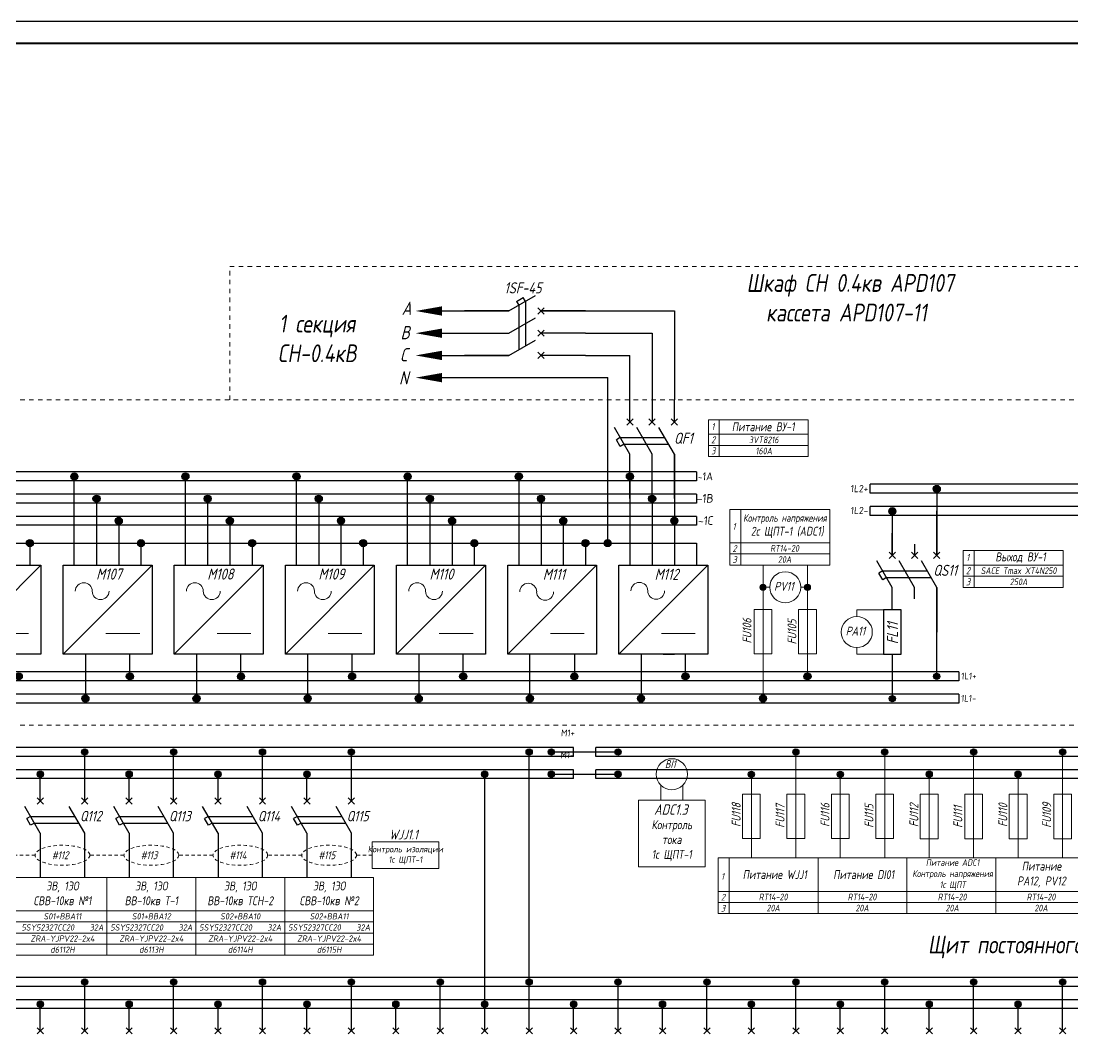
# Model space of a CAD drawing. Header units: millimetres. Extents: x 2704 to 4357, y 2919 to 4427.
# Drawn here: x 2989.5 to 3226.2, y 4199.1 to 4427.1 of the extents above; entities that cross this region are included whole.
import ezdxf
from ezdxf.enums import TextEntityAlignment as Align

# ---------------------------------------------------------------- set-up
doc = ezdxf.new("R2010")
doc.units = ezdxf.units.MM
doc.linetypes.add('JIS_02_0.7', pattern=[1.35, 0.75, -0.6])
doc.linetypes.add('JIS_02_1.0', pattern=[2, 1, -1])
doc.styles.add('eskdw', font='', dxfattribs={"oblique": 10})
doc.styles.get("Standard").update_dxf_attribs({"font": '', "oblique": 10, "height": 2.5})
doc.styles.add('Гост', font='', dxfattribs={"oblique": 10, "height": 1.4})
doc.styles.add('Шины', font='', dxfattribs={"oblique": 5, "height": 1.2})
doc.styles.get('eskdw').set_extended_font_data('GOST type A')
doc.styles.get('Standard').set_extended_font_data('GOST type A')
doc.styles.get('Гост').set_extended_font_data('GOST type A')
doc.styles.get('Шины').set_extended_font_data('GOST type B')

msp = doc.modelspace()

# ---------------------------------------------------------------- hatches: boundary and pattern name
for points in [[(3002.29, 4324.57, 1), (3000.69, 4324.57, 1)], [(3027.29, 4324.57, 1), (3025.69, 4324.57, 1)], [(3052.29, 4324.57, 1), (3050.69, 4324.57, 1)], [(3077.29, 4324.57, 1), (3075.69, 4324.57, 1)], [(3102.29, 4324.57, 1), (3100.69, 4324.57, 1)], [(3127.29, 4324.57, 1), (3125.69, 4324.57, 1)], [(3196.33, 4321.76, 1), (3194.73, 4321.76, 1)], [(3007.29, 4319.57, 1), (3005.69, 4319.57, 1)], [(3032.29, 4319.57, 1), (3030.69, 4319.57, 1)], [(3057.29, 4319.57, 1), (3055.69, 4319.57, 1)], [(3082.29, 4319.57, 1), (3080.69, 4319.57, 1)], [(3107.29, 4319.57, 1), (3105.69, 4319.57, 1)], [(3132.29, 4319.57, 1), (3130.69, 4319.57, 1)], [(3186.33, 4316.76, 1), (3184.73, 4316.76, 1)], [(3012.29, 4314.57, 1), (3010.69, 4314.57, 1)], [(3062.29, 4314.57, 1), (3060.69, 4314.57, 1)], [(3087.29, 4314.57, 1), (3085.69, 4314.57, 1)], [(3112.29, 4314.57, 1), (3110.69, 4314.57, 1)], [(3137.29, 4314.57, 1), (3135.69, 4314.57, 1)], [(2992.29, 4309.57, 1), (2990.69, 4309.57, 1)], [(3017.29, 4309.57, 1), (3015.69, 4309.57, 1)], [(3042.29, 4309.57, 1), (3040.69, 4309.57, 1)], [(3067.29, 4309.57, 1), (3065.69, 4309.57, 1)], [(3092.29, 4309.57, 1), (3090.69, 4309.57, 1)], [(3117.29, 4309.57, 1), (3115.69, 4309.57, 1)], [(3122.29, 4309.57, 1), (3120.69, 4309.57, 1)], [(2989.79, 4279.57, 1), (2988.19, 4279.57, 1)], [(3014.79, 4279.57, 1), (3013.19, 4279.57, 1)], [(3039.79, 4279.57, 1), (3038.19, 4279.57, 1)], [(3039.69, 4279.55, 1), (3038.29, 4279.55, 1)], [(3064.79, 4279.57, 1), (3063.19, 4279.57, 1)], [(3064.69, 4279.57, 1), (3063.29, 4279.57, 1)], [(3089.79, 4279.57, 1), (3088.19, 4279.57, 1)], [(3114.79, 4279.57, 1), (3113.19, 4279.57, 1)], [(3139.79, 4279.57, 1), (3138.19, 4279.57, 1)], [(3167.24, 4279.57, 1), (3165.64, 4279.57, 1)], [(3196.23, 4279.57, 1), (3194.83, 4279.57, 1)], [(3004.79, 4274.57, 1), (3003.19, 4274.57, 1)], [(3029.79, 4274.57, 1), (3028.19, 4274.57, 1)], [(3029.69, 4274.57, 1), (3028.29, 4274.57, 1)], [(3054.79, 4274.57, 1), (3053.19, 4274.57, 1)], [(3054.69, 4274.58, 1), (3053.29, 4274.58, 1)], [(3079.79, 4274.57, 1), (3078.19, 4274.57, 1)], [(3104.79, 4274.57, 1), (3103.19, 4274.57, 1)], [(3129.79, 4274.57, 1), (3128.19, 4274.57, 1)], [(3157.24, 4274.57, 1), (3155.64, 4274.57, 1)], [(3186.23, 4274.58, 1), (3184.83, 4274.58, 1)], [(3004.53, 4262.55, 1), (3003.13, 4262.55, 1)], [(3024.53, 4262.55, 1), (3023.13, 4262.55, 1)], [(3044.53, 4262.55, 1), (3043.13, 4262.55, 1)], [(3064.53, 4262.55, 1), (3063.13, 4262.55, 1)], [(3104.53, 4262.55, 1), (3103.13, 4262.55, 1)], [(3109.53, 4262.57, 1), (3108.13, 4262.57, 1)], [(3124.53, 4262.57, 1), (3123.13, 4262.57, 1)], [(3164.53, 4262.54, 1), (3163.13, 4262.54, 1)], [(3184.53, 4262.54, 1), (3183.13, 4262.54, 1)], [(3204.53, 4262.55, 1), (3203.13, 4262.55, 1)], [(3224.53, 4262.55, 1), (3223.13, 4262.55, 1)], [(3224.53, 4262.55, 1), (3223.13, 4262.55, 1)], [(2994.53, 4257.57, 1), (2993.13, 4257.57, 1)], [(3014.53, 4257.57, 1), (3013.13, 4257.57, 1)], [(3034.53, 4257.57, 1), (3033.13, 4257.57, 1)], [(3054.53, 4257.57, 1), (3053.13, 4257.57, 1)], [(3094.53, 4257.57, 1), (3093.13, 4257.57, 1)], [(3109.53, 4257.57, 1), (3108.13, 4257.57, 1)], [(3124.53, 4257.57, 1), (3123.13, 4257.57, 1)], [(3154.53, 4257.55, 1), (3153.13, 4257.55, 1)], [(3174.53, 4257.55, 1), (3173.13, 4257.55, 1)], [(3194.53, 4257.57, 1), (3193.13, 4257.57, 1)], [(3214.53, 4257.57, 1), (3213.13, 4257.57, 1)], [(3214.53, 4257.57, 1), (3213.13, 4257.57, 1)], [(3004.53, 4210.81, 1), (3003.13, 4210.81, 1)], [(3024.53, 4210.81, 1), (3023.13, 4210.81, 1)], [(3044.53, 4210.81, 1), (3043.13, 4210.81, 1)], [(3064.53, 4210.81, 1), (3063.13, 4210.81, 1)], [(3084.53, 4210.81, 1), (3083.13, 4210.81, 1)], [(3104.53, 4210.81, 1), (3103.13, 4210.81, 1)], [(3124.53, 4210.81, 1), (3123.13, 4210.81, 1)], [(3144.53, 4210.81, 1), (3143.13, 4210.81, 1)], [(3164.53, 4210.81, 1), (3163.13, 4210.81, 1)], [(3184.53, 4210.81, 1), (3183.13, 4210.81, 1)], [(3184.53, 4210.81, 1), (3183.13, 4210.81, 1)], [(3204.53, 4210.81, 1), (3203.13, 4210.81, 1)], [(3224.53, 4210.81, 1), (3223.13, 4210.81, 1)], [(2994.53, 4205.81, 1), (2993.13, 4205.81, 1)], [(3014.53, 4205.81, 1), (3013.13, 4205.81, 1)], [(3034.53, 4205.81, 1), (3033.13, 4205.81, 1)], [(3054.53, 4205.81, 1), (3053.13, 4205.81, 1)], [(3074.53, 4205.81, 1), (3073.13, 4205.81, 1)], [(3094.53, 4205.81, 1), (3093.13, 4205.81, 1)], [(3114.53, 4205.81, 1), (3113.13, 4205.81, 1)], [(3134.53, 4205.81, 1), (3133.13, 4205.81, 1)], [(3154.53, 4205.81, 1), (3153.13, 4205.81, 1)], [(3174.53, 4205.81, 1), (3173.13, 4205.81, 1)], [(3174.53, 4205.81, 1), (3173.13, 4205.81, 1)], [(3194.53, 4205.81, 1), (3193.13, 4205.81, 1)], [(3214.53, 4205.81, 1), (3213.13, 4205.81, 1)]]:
    msp.add_hatch(color=256).paths.add_polyline_path(points)
h = msp.add_hatch(color=256)
edge = h.paths.add_edge_path()
edge.add_arc((3036.49, 4314.57), 0.8, 0, 360)
at = {"lineweight": 15}
for points in [[(3157.14, 4299.63, 1), (3155.74, 4299.63, 1)], [(3167.14, 4299.63, 1), (3165.74, 4299.63, 1)]]:
    msp.add_hatch(color=256, dxfattribs=at).paths.add_polyline_path(points)

# ---------------------------------------------------------------- linework, layer by layer
for p, q in [((2704.22, 4427.05), (3893.22, 4427.05)), ((3099.25, 4361.8), (3105.25, 4365.27)), ((3101, 4363.97), (3102.5, 4364.83)), ((3103, 4363.97), (3102.5, 4364.83)), ((3103.75, 4364.4), (3103.75, 4364.4)), ((3103.75, 4364.4), (3103.75, 4364.4)), ((3089.25, 4361.8), (3099.25, 4361.8)), ((3089.25, 4361.8), (3099.25, 4361.8)), ((3099.25, 4361.8), (3089.25, 4361.8)), ((3090.19, 4361.8), (3099.25, 4361.8)), ((3101, 4363.97), (3101.5, 4363.1)), ((3101.5, 4363.1), (3101.5, 4353.1)), ((3103, 4363.97), (3103, 4353.97)), ((3105.78, 4362.51), (3107.2, 4361.1)), ((3105.78, 4361.1), (3107.2, 4362.51)), ((3116.49, 4361.8), (3106.49, 4361.8)), ((3106.49, 4361.8), (3116.49, 4361.8)), ((3116.49, 4361.8), (3136.49, 4361.8)), ((3136.49, 4361.8), (3136.49, 4341.8)), ((3099.25, 4356.8), (3105.25, 4360.27)), ((3105.78, 4357.51), (3107.2, 4356.1)), ((3105.78, 4356.1), (3107.2, 4357.51)), ((3090.19, 4356.8), (3099.25, 4356.8)), ((3099.25, 4351.8), (3105.25, 4355.27)), ((3116.49, 4356.8), (3106.49, 4356.8)), ((3116.49, 4356.8), (3131.49, 4356.8)), ((3131.49, 4356.8), (3131.49, 4341.8)), ((3103.75, 4354.4), (3103.75, 4354.4)), ((3105.78, 4352.51), (3107.2, 4351.1)), ((3105.78, 4351.1), (3107.2, 4352.51)), ((3089.25, 4351.8), (3099.25, 4351.8)), ((3089.25, 4351.8), (3099.25, 4351.8)), ((3099.25, 4351.8), (3089.25, 4351.8)), ((3090.19, 4351.8), (3099.25, 4351.8)), ((3116.49, 4351.8), (3106.49, 4351.8)), ((3116.49, 4351.8), (3126.49, 4351.8)), ((3126.49, 4341.8), (3126.49, 4351.8)), ((3090.19, 4346.8), (3121.49, 4346.8)), ((3121.49, 4309.57), (3121.49, 4346.8)), ((3126.49, 4336.8), (3126.49, 4341.8)), ((3131.49, 4341.8), (3131.49, 4336.8)), ((3136.49, 4336.8), (3136.49, 4341.8)), ((3125.78, 4336.1), (3127.2, 4337.51)), ((3127.2, 4336.1), (3125.78, 4337.51)), ((3130.78, 4336.1), (3132.2, 4337.51)), ((3132.2, 4336.1), (3130.78, 4337.51)), ((3135.78, 4336.1), (3137.2, 4337.51)), ((3137.2, 4336.1), (3135.78, 4337.51)), ((3126.49, 4329.57), (3123.02, 4335.57)), ((3124.32, 4333.32), (3123.46, 4332.82)), ((3124.32, 4333.32), (3134.32, 4333.32)), ((3131.49, 4329.57), (3128.02, 4335.57)), ((3136.49, 4329.57), (3133.02, 4335.57)), ((3124.32, 4331.32), (3123.46, 4332.82)), ((3125.19, 4331.82), (3124.32, 4331.32)), ((3125.19, 4331.82), (3135.19, 4331.82)), ((3126.49, 4319.57), (3126.49, 4329.57)), ((3126.49, 4319.57), (3126.49, 4329.57)), ((3131.49, 4319.57), (3131.49, 4329.57)), ((3136.49, 4319.57), (3136.49, 4329.57)), ((3136.49, 4319.57), (3136.49, 4329.57)), ((3136.49, 4329.57), (3136.49, 4314.57)), ((3141.49, 4325.57), (2788.85, 4325.57)), ((3001.49, 4304.57), (3001.49, 4324.57)), ((3026.49, 4304.57), (3026.49, 4324.57)), ((3051.49, 4304.57), (3051.49, 4324.57)), ((3076.49, 4304.57), (3076.49, 4324.57)), ((3101.49, 4324.57), (3101.49, 4304.57)), ((3126.49, 4324.57), (3126.49, 4304.57)), ((3141.49, 4325.57), (3141.49, 4323.57)), ((3141.49, 4323.57), (2788.85, 4323.57)), ((3268.83, 4322.79), (3180.53, 4322.79)), ((3180.53, 4320.79), (3180.53, 4322.79)), ((3195.53, 4321.79), (3195.53, 4306.79)), ((3195.53, 4321.76), (3195.53, 4311.79)), ((3141.49, 4320.57), (2788.85, 4320.57)), ((3006.49, 4319.57), (3006.49, 4304.57)), ((3031.49, 4319.57), (3031.49, 4304.57)), ((3056.49, 4319.57), (3056.49, 4304.57)), ((3081.49, 4319.57), (3081.49, 4304.57)), ((3106.49, 4319.57), (3106.49, 4304.57)), ((3131.49, 4319.57), (3131.49, 4304.57)), ((3141.49, 4320.57), (3141.49, 4318.57)), ((3268.83, 4320.79), (3180.53, 4320.79)), ((3141.49, 4318.57), (2788.85, 4318.57)), ((3268.83, 4317.79), (3180.53, 4317.79)), ((3180.53, 4315.79), (3180.53, 4317.79)), ((3185.53, 4316.79), (3185.53, 4311.79)), ((3185.53, 4316.79), (3185.53, 4311.79)), ((3195.53, 4316.79), (3195.53, 4311.79)), ((3195.53, 4311.79), (3195.53, 4316.79)), ((3141.49, 4315.57), (2788.85, 4315.57)), ((3011.49, 4314.57), (3011.49, 4304.57)), ((3036.49, 4314.57), (3036.49, 4304.57)), ((3061.49, 4314.57), (3061.49, 4304.57)), ((3086.49, 4314.57), (3086.49, 4304.57)), ((3111.49, 4314.57), (3111.49, 4304.57)), ((3136.49, 4314.57), (3136.49, 4304.57)), ((3141.49, 4315.57), (3141.49, 4313.57)), ((3268.83, 4315.79), (3180.53, 4315.79)), ((3141.49, 4313.57), (2788.85, 4313.57)), ((3185.53, 4311.8), (3185.53, 4311.8)), ((3185.53, 4306.79), (3185.53, 4311.79)), ((3185.53, 4311.79), (3185.53, 4306.79)), ((3195.53, 4306.79), (3195.53, 4311.79)), ((3195.53, 4306.79), (3195.53, 4311.79)), ((2841.49, 4309.57), (3141.49, 4309.57)), ((2991.49, 4309.57), (2991.49, 4304.57)), ((3016.49, 4309.57), (3016.49, 4304.57)), ((3041.49, 4309.57), (3041.49, 4304.57)), ((3066.49, 4309.57), (3066.49, 4304.57)), ((3091.49, 4309.57), (3091.49, 4304.57)), ((3116.49, 4309.57), (3116.49, 4304.57)), ((3141.49, 4309.57), (3141.49, 4304.57)), ((3184.82, 4306.08), (3186.24, 4307.5)), ((3186.24, 4306.08), (3184.82, 4307.5)), ((3189.82, 4306.08), (3191.24, 4307.5)), ((3191.24, 4306.08), (3189.82, 4307.5)), ((3190.53, 4309.29), (3190.53, 4306.79)), ((3194.82, 4306.08), (3196.24, 4307.5)), ((3196.24, 4306.08), (3194.82, 4307.5)), ((3185.53, 4299.55), (3182.07, 4305.55)), ((3190.53, 4299.55), (3187.07, 4305.55)), ((3195.53, 4299.55), (3192.07, 4305.55)), ((2973.99, 4284.57), (2993.99, 4304.57)), ((2993.99, 4304.57), (2993.99, 4284.57)), ((2998.99, 4284.57), (3018.99, 4304.57)), ((3018.99, 4304.57), (3018.99, 4284.57)), ((3023.99, 4284.57), (3043.99, 4304.57)), ((3043.99, 4304.57), (3043.99, 4284.57)), ((3048.99, 4284.57), (3068.99, 4304.57)), ((3068.99, 4304.57), (3068.99, 4284.57)), ((3073.99, 4284.57), (3093.99, 4304.57)), ((3093.99, 4304.57), (3093.99, 4284.57)), ((3098.99, 4284.57), (3118.99, 4304.57)), ((3118.99, 4304.57), (3118.99, 4284.57)), ((3123.99, 4284.57), (3143.99, 4304.57)), ((3143.99, 4304.57), (3143.99, 4284.57)), ((3183.37, 4303.3), (3182.5, 4302.8)), ((3183.37, 4301.3), (3182.5, 4302.8)), ((3182.93, 4304.05), (3182.93, 4304.05)), ((3182.93, 4304.05), (3182.93, 4304.05)), ((3183.37, 4303.3), (3193.37, 4303.3)), ((3192.93, 4304.05), (3192.93, 4304.05)), ((3184.23, 4301.8), (3183.37, 4301.3)), ((3184.23, 4301.8), (3194.23, 4301.8)), ((3185.53, 4294.55), (3185.53, 4299.55)), ((3190.53, 4297.05), (3190.53, 4299.55)), ((3195.53, 4289.55), (3195.53, 4299.55)), ((3195.53, 4289.55), (3195.53, 4299.55)), ((3195.53, 4299.55), (3195.53, 4289.55)), ((3195.53, 4279.57), (3195.53, 4299.55)), ((3187.53, 4294.55), (3183.53, 4294.55)), ((3183.53, 4294.55), (3183.53, 4284.55)), ((3187.53, 4284.55), (3187.53, 4294.55)), ((3003.99, 4284.57), (3003.99, 4274.57)), ((3013.99, 4279.57), (3013.99, 4284.57)), ((3028.99, 4284.57), (3028.99, 4274.57)), ((3038.99, 4279.57), (3038.99, 4284.57)), ((3053.99, 4284.57), (3053.99, 4274.57)), ((3063.99, 4279.57), (3063.99, 4284.57)), ((3078.99, 4284.57), (3078.99, 4274.57)), ((3088.99, 4279.57), (3088.99, 4284.57)), ((3103.99, 4274.57), (3103.99, 4284.57)), ((3113.99, 4284.57), (3113.99, 4279.57)), ((3128.99, 4284.57), (3128.99, 4279.57)), ((3133.99, 4284.57), (3136.49, 4284.57)), ((3138.99, 4279.57), (3138.99, 4284.57)), ((3183.53, 4284.55), (3187.53, 4284.55)), ((3185.53, 4284.55), (3185.53, 4274.58)), ((3200.53, 4280.57), (2846.49, 4280.57)), ((3128.99, 4279.57), (3128.99, 4274.57)), ((3200.53, 4280.57), (3200.53, 4278.57)), ((3200.53, 4278.57), (2846.49, 4278.57)), ((3200.53, 4275.57), (2846.49, 4275.57)), ((3028.99, 4273.57), (3028.99, 4274.57)), ((3028.99, 4273.57), (3028.99, 4274.57)), ((3200.53, 4275.57), (3200.53, 4273.57)), ((3200.53, 4273.57), (2846.49, 4273.57)), ((3113.83, 4263.57), (2768.83, 4263.57)), ((3003.83, 4256.57), (3003.83, 4262.57)), ((3003.83, 4256.57), (3003.83, 4262.57)), ((3023.83, 4256.57), (3023.83, 4262.57)), ((3023.83, 4256.57), (3023.83, 4262.57)), ((3043.83, 4256.57), (3043.83, 4262.57)), ((3043.83, 4256.57), (3043.83, 4262.57)), ((3063.83, 4256.57), (3063.83, 4262.57)), ((3063.83, 4256.57), (3063.83, 4262.57)), ((3103.83, 4210.81), (3103.83, 4262.55)), ((3108.83, 4262.57), (3123.83, 4262.57)), ((3113.83, 4261.57), (3113.83, 4263.57)), ((3218.83, 4263.57), (3118.83, 4263.57)), ((3118.83, 4261.57), (3118.83, 4263.57)), ((3268.83, 4263.57), (3218.83, 4263.57)), ((3113.83, 4261.57), (2768.83, 4261.57)), ((3218.83, 4261.57), (3118.83, 4261.57)), ((3268.83, 4261.57), (3218.83, 4261.57)), ((3113.83, 4258.57), (2768.83, 4258.57)), ((2993.83, 4256.57), (2993.83, 4257.57)), ((2993.83, 4256.57), (2993.83, 4257.57)), ((3013.83, 4256.57), (3013.83, 4257.57)), ((3013.83, 4256.57), (3013.83, 4257.57)), ((3033.83, 4256.57), (3033.83, 4257.57)), ((3033.83, 4256.57), (3033.83, 4257.57)), ((3053.83, 4256.57), (3053.83, 4257.57)), ((3053.83, 4256.57), (3053.83, 4257.57)), ((3093.83, 4205.81), (3093.83, 4257.57)), ((3108.83, 4257.57), (3123.83, 4257.57)), ((3113.83, 4256.57), (3113.83, 4258.57)), ((3218.83, 4258.57), (3118.83, 4258.57)), ((3118.83, 4256.57), (3118.83, 4258.57)), ((3193.83, 4256.57), (3193.83, 4257.57)), ((3193.83, 4256.57), (3193.83, 4257.57)), ((3213.83, 4256.57), (3213.83, 4257.57)), ((3213.83, 4256.57), (3213.83, 4257.57)), ((3213.83, 4256.57), (3213.83, 4257.57)), ((3213.83, 4256.57), (3213.83, 4257.57)), ((3268.83, 4258.57), (3218.83, 4258.57)), ((3113.83, 4256.57), (2768.83, 4256.57)), ((2993.83, 4251.55), (2993.83, 4256.55)), ((3003.83, 4251.55), (3003.83, 4256.55)), ((3003.83, 4251.55), (3003.83, 4256.55)), ((3013.83, 4251.55), (3013.83, 4256.55)), ((3023.83, 4251.55), (3023.83, 4256.55)), ((3023.83, 4251.55), (3023.83, 4256.55)), ((3033.83, 4251.55), (3033.83, 4256.55)), ((3043.83, 4251.55), (3043.83, 4256.55)), ((3043.83, 4251.55), (3043.83, 4256.55)), ((3053.83, 4251.55), (3053.83, 4256.55)), ((3063.83, 4251.55), (3063.83, 4256.55)), ((3063.83, 4251.55), (3063.83, 4256.55)), ((3218.83, 4256.57), (3118.83, 4256.57)), ((3268.83, 4256.57), (3218.83, 4256.57)), ((2993.12, 4250.83), (2994.54, 4252.25)), ((2994.54, 4250.83), (2993.12, 4252.25)), ((3003.12, 4250.83), (3004.54, 4252.25)), ((3004.54, 4250.83), (3003.12, 4252.25)), ((3013.12, 4250.83), (3014.54, 4252.25)), ((3014.54, 4250.83), (3013.12, 4252.25)), ((3023.12, 4250.83), (3024.54, 4252.25)), ((3024.54, 4250.83), (3023.12, 4252.25)), ((3033.12, 4250.83), (3034.54, 4252.25)), ((3034.54, 4250.83), (3033.12, 4252.25)), ((3043.12, 4250.83), (3044.54, 4252.25)), ((3044.54, 4250.83), (3043.12, 4252.25)), ((3053.12, 4250.83), (3054.54, 4252.25)), ((3054.54, 4250.83), (3053.12, 4252.25)), ((3063.12, 4250.83), (3064.54, 4252.25)), ((3064.54, 4250.83), (3063.12, 4252.25)), ((2993.83, 4244.32), (2990.37, 4250.32)), ((3003.83, 4244.32), (3000.37, 4250.32)), ((3013.83, 4244.32), (3010.37, 4250.32)), ((3023.83, 4244.32), (3020.37, 4250.32)), ((3033.83, 4244.32), (3030.37, 4250.32)), ((3043.83, 4244.32), (3040.37, 4250.32)), ((3053.83, 4244.32), (3050.37, 4250.32)), ((3063.83, 4244.32), (3060.37, 4250.32)), ((2991.67, 4248.07), (2990.8, 4247.57)), ((2991.67, 4246.07), (2990.8, 4247.57)), ((2991.67, 4248.07), (3001.67, 4248.07)), ((2992.53, 4246.57), (2991.67, 4246.07)), ((2992.53, 4246.57), (3002.53, 4246.57)), ((3011.67, 4248.07), (3010.8, 4247.57)), ((3011.67, 4246.07), (3010.8, 4247.57)), ((3011.67, 4248.07), (3021.67, 4248.07)), ((3012.53, 4246.57), (3011.67, 4246.07)), ((3012.53, 4246.57), (3022.53, 4246.57)), ((3031.67, 4248.07), (3030.8, 4247.57)), ((3031.67, 4246.07), (3030.8, 4247.57)), ((3031.67, 4248.07), (3041.67, 4248.07)), ((3032.53, 4246.57), (3031.67, 4246.07)), ((3032.53, 4246.57), (3042.53, 4246.57)), ((3051.67, 4248.07), (3050.8, 4247.57)), ((3051.67, 4246.07), (3050.8, 4247.57)), ((3051.67, 4248.07), (3061.67, 4248.07)), ((3052.53, 4246.57), (3051.67, 4246.07)), ((3052.53, 4246.57), (3062.53, 4246.57)), ((2993.83, 4244.32), (2993.83, 4239.32)), ((3003.83, 4239.32), (3003.83, 4244.32)), ((3013.83, 4244.32), (3013.83, 4239.32)), ((3023.83, 4239.32), (3023.83, 4244.32)), ((3033.83, 4244.32), (3033.83, 4239.32)), ((3043.83, 4239.32), (3043.83, 4244.32)), ((3053.83, 4244.32), (3053.83, 4239.32)), ((3063.83, 4239.32), (3063.83, 4244.32)), ((2993.83, 4239.32), (2993.83, 4234.32)), ((3003.83, 4234.32), (3003.83, 4239.32)), ((3013.83, 4239.32), (3013.83, 4234.32)), ((3023.83, 4234.32), (3023.83, 4239.32)), ((3033.83, 4239.32), (3033.83, 4234.32)), ((3043.83, 4234.32), (3043.83, 4239.32)), ((3053.83, 4239.32), (3053.83, 4234.32)), ((3063.83, 4234.32), (3063.83, 4239.32)), ((3268.83, 4211.81), (2749.51, 4211.81)), ((3003.83, 4204.81), (3003.83, 4210.81)), ((3023.83, 4204.81), (3023.83, 4210.81)), ((3043.83, 4204.81), (3043.83, 4210.81)), ((3063.83, 4204.81), (3063.83, 4210.81)), ((3083.83, 4204.81), (3083.83, 4210.81)), ((3103.83, 4204.81), (3103.83, 4210.81)), ((3123.83, 4204.81), (3123.83, 4210.81)), ((3143.83, 4204.81), (3143.83, 4210.81)), ((3163.83, 4204.81), (3163.83, 4210.81)), ((3183.83, 4204.81), (3183.83, 4210.81)), ((3203.83, 4204.81), (3203.83, 4210.81)), ((3223.83, 4204.81), (3223.83, 4210.81)), ((3268.83, 4209.81), (2749.51, 4209.81)), ((3268.83, 4206.81), (2749.51, 4206.81)), ((2993.83, 4204.81), (2993.83, 4205.81)), ((3013.83, 4204.81), (3013.83, 4205.81)), ((3033.83, 4204.81), (3033.83, 4205.81)), ((3053.83, 4204.81), (3053.83, 4205.81)), ((3073.83, 4204.81), (3073.83, 4205.81)), ((3093.83, 4204.81), (3093.83, 4205.81)), ((3113.83, 4204.81), (3113.83, 4205.81)), ((3133.83, 4204.81), (3133.83, 4205.81)), ((3153.83, 4204.81), (3153.83, 4205.81)), ((3173.83, 4204.81), (3173.83, 4205.81)), ((3193.83, 4204.81), (3193.83, 4205.81)), ((3213.83, 4204.81), (3213.83, 4205.81)), ((3268.83, 4204.81), (2749.51, 4204.81)), ((2993.83, 4199.81), (2993.83, 4204.81)), ((3003.83, 4199.81), (3003.83, 4204.81)), ((3003.83, 4199.81), (3003.83, 4204.81)), ((3013.83, 4199.81), (3013.83, 4204.81)), ((3023.83, 4199.81), (3023.83, 4204.81)), ((3023.83, 4199.81), (3023.83, 4204.81)), ((3033.83, 4199.81), (3033.83, 4204.81)), ((3043.83, 4199.81), (3043.83, 4204.81)), ((3043.83, 4199.81), (3043.83, 4204.81)), ((3053.83, 4199.81), (3053.83, 4204.81)), ((3063.83, 4199.81), (3063.83, 4204.81)), ((3063.83, 4199.81), (3063.83, 4204.81)), ((3073.83, 4199.81), (3073.83, 4204.81)), ((3083.83, 4199.81), (3083.83, 4204.81)), ((3083.83, 4199.81), (3083.83, 4204.81)), ((3093.83, 4199.81), (3093.83, 4204.81)), ((3103.83, 4199.81), (3103.83, 4204.81)), ((3103.83, 4199.81), (3103.83, 4204.81)), ((3113.83, 4199.81), (3113.83, 4204.81)), ((3123.83, 4199.81), (3123.83, 4204.81)), ((3123.83, 4199.81), (3123.83, 4204.81)), ((3133.83, 4199.81), (3133.83, 4204.81)), ((3143.83, 4199.81), (3143.83, 4204.81)), ((3143.83, 4199.81), (3143.83, 4204.81)), ((3153.83, 4199.81), (3153.83, 4204.81)), ((3163.83, 4199.81), (3163.83, 4204.81)), ((3163.83, 4199.81), (3163.83, 4204.81)), ((3173.83, 4204.81), (3173.83, 4205.11)), ((3173.83, 4199.81), (3173.83, 4204.81)), ((3183.83, 4199.81), (3183.83, 4204.81)), ((3183.83, 4199.81), (3183.83, 4204.81)), ((3193.83, 4199.81), (3193.83, 4204.81)), ((3203.83, 4199.81), (3203.83, 4204.81)), ((3203.83, 4199.81), (3203.83, 4204.81)), ((3213.83, 4199.81), (3213.83, 4204.81)), ((3223.83, 4199.81), (3223.83, 4204.81)), ((3223.83, 4199.81), (3223.83, 4204.81)), ((2993.13, 4199.1), (2994.54, 4200.51)), ((2994.54, 4199.1), (2993.13, 4200.51)), ((3003.13, 4199.1), (3004.54, 4200.51)), ((3004.54, 4199.1), (3003.13, 4200.51)), ((3013.13, 4199.1), (3014.54, 4200.51)), ((3014.54, 4199.1), (3013.13, 4200.51)), ((3023.13, 4199.1), (3024.54, 4200.51)), ((3024.54, 4199.1), (3023.13, 4200.51)), ((3033.13, 4199.1), (3034.54, 4200.51)), ((3034.54, 4199.1), (3033.13, 4200.51)), ((3043.13, 4199.1), (3044.54, 4200.51)), ((3044.54, 4199.1), (3043.13, 4200.51)), ((3053.13, 4199.1), (3054.54, 4200.51)), ((3054.54, 4199.1), (3053.13, 4200.51)), ((3063.13, 4199.1), (3064.54, 4200.51)), ((3064.54, 4199.1), (3063.13, 4200.51)), ((3073.13, 4199.1), (3074.54, 4200.51)), ((3074.54, 4199.1), (3073.13, 4200.51)), ((3083.13, 4199.1), (3084.54, 4200.51)), ((3084.54, 4199.1), (3083.13, 4200.51)), ((3093.13, 4199.1), (3094.54, 4200.51)), ((3094.54, 4199.1), (3093.13, 4200.51)), ((3103.13, 4199.1), (3104.54, 4200.51)), ((3104.54, 4199.1), (3103.13, 4200.51)), ((3113.13, 4199.1), (3114.54, 4200.51)), ((3114.54, 4199.1), (3113.13, 4200.51)), ((3123.13, 4199.1), (3124.54, 4200.51)), ((3124.54, 4199.1), (3123.13, 4200.51)), ((3133.13, 4199.1), (3134.54, 4200.51)), ((3134.54, 4199.1), (3133.13, 4200.51)), ((3143.13, 4199.1), (3144.54, 4200.51)), ((3144.54, 4199.1), (3143.13, 4200.51)), ((3153.13, 4199.1), (3154.54, 4200.51)), ((3154.54, 4199.1), (3153.13, 4200.51)), ((3163.13, 4199.1), (3164.54, 4200.51)), ((3164.54, 4199.1), (3163.13, 4200.51)), ((3173.12, 4199.1), (3174.54, 4200.51)), ((3174.54, 4199.1), (3173.12, 4200.51)), ((3183.12, 4199.1), (3184.54, 4200.51)), ((3184.54, 4199.1), (3183.12, 4200.51)), ((3193.12, 4199.1), (3194.54, 4200.51)), ((3194.54, 4199.1), (3193.12, 4200.51)), ((3203.12, 4199.1), (3204.54, 4200.51)), ((3204.54, 4199.1), (3203.12, 4200.51)), ((3213.12, 4199.1), (3214.54, 4200.51)), ((3214.54, 4199.1), (3213.12, 4200.51)), ((3223.12, 4199.1), (3224.54, 4200.51)), ((3224.54, 4199.1), (3223.12, 4200.51))]:
    msp.add_line(p, q)
at = {"lineweight": 40}
msp.add_line((2724.22, 4422.05), (3888.22, 4422.05), dxfattribs=at)
at = {"linetype": 'JIS_02_1.0', "lineweight": 15}
for p, q in [((3036.49, 4371.8), (3357.33, 4371.8)), ((3036.49, 4341.8), (3036.49, 4371.8)), ((3278.33, 4341.8), (2741.39, 4341.8)), ((3278.33, 4268.57), (2741.39, 4268.57))]:
    msp.add_line(p, q, dxfattribs=at)
at = {"ltscale": 5}
for p, q in [((3084.23, 4361.8), (3090.19, 4361.8)), ((3084.23, 4356.8), (3090.19, 4356.8)), ((3084.23, 4351.8), (3090.19, 4351.8)), ((3084.23, 4346.8), (3090.19, 4346.8))]:
    msp.add_line(p, q, dxfattribs=at)
at = {"lineweight": 9}
for p, q in [((3144.16, 4337.32), (3146.61, 4337.32)), ((3144.16, 4337.32), (3144.16, 4329.05)), ((3146.61, 4337.32), (3166.61, 4337.32)), ((3146.61, 4337.32), (3146.61, 4329.05)), ((3146.61, 4337.32), (3146.61, 4329.05)), ((3166.61, 4337.32), (3166.61, 4329.05)), ((3144.16, 4334.05), (3146.61, 4334.05)), ((3146.61, 4334.05), (3149.81, 4334.05)), ((3147.29, 4334.05), (3166.61, 4334.05)), ((3144.16, 4331.55), (3146.61, 4331.55)), ((3146.61, 4331.55), (3149.81, 4331.55)), ((3147.29, 4331.55), (3166.61, 4331.55)), ((3144.16, 4329.05), (3146.61, 4329.05)), ((3146.61, 4329.05), (3149.81, 4329.05)), ((3147.29, 4329.05), (3166.61, 4329.05)), ((3148.99, 4317.13), (3148.99, 4304.63)), ((3151.44, 4317.13), (3148.99, 4317.13)), ((3151.44, 4317.13), (3171.44, 4317.13)), ((3151.44, 4317.13), (3151.44, 4304.63)), ((3151.44, 4317.13), (3151.44, 4304.63)), ((3171.44, 4317.13), (3171.44, 4304.63)), ((3148.99, 4309.63), (3151.44, 4309.63)), ((3151.44, 4309.63), (3152.11, 4309.63)), ((3152.11, 4309.63), (3171.44, 4309.63)), ((3201.5, 4307.87), (3203.95, 4307.87)), ((3201.5, 4307.87), (3201.5, 4299.6)), ((3203.95, 4307.87), (3223.95, 4307.87)), ((3203.95, 4307.87), (3203.95, 4299.6)), ((3203.95, 4307.87), (3203.95, 4299.6)), ((3223.95, 4307.87), (3223.95, 4299.6)), ((3148.99, 4307.13), (3151.44, 4307.13)), ((3151.44, 4307.13), (3152.11, 4307.13)), ((3152.11, 4307.13), (3171.44, 4307.13)), ((3148.99, 4304.63), (3151.44, 4304.63)), ((3151.44, 4304.63), (3152.11, 4304.63)), ((3152.11, 4304.63), (3171.44, 4304.63)), ((3201.5, 4304.6), (3203.95, 4304.6)), ((3203.95, 4304.6), (3207.15, 4304.6)), ((3204.63, 4304.6), (3223.95, 4304.6)), ((3201.5, 4302.1), (3203.95, 4302.1)), ((3203.95, 4302.1), (3207.15, 4302.1)), ((3204.63, 4302.1), (3223.95, 4302.1)), ((3201.5, 4299.6), (3203.95, 4299.6)), ((3203.95, 4299.6), (3207.15, 4299.6)), ((3204.63, 4299.6), (3223.95, 4299.6)), ((3146.38, 4238.7), (3248.83, 4238.7)), ((3146.38, 4238.7), (3146.38, 4231.18)), ((3148.83, 4238.7), (3148.83, 4226.18)), ((3166.38, 4238.7), (3168.83, 4238.7)), ((3168.83, 4238.7), (3168.83, 4226.18)), ((3188.83, 4238.7), (3188.83, 4226.18)), ((3208.83, 4238.7), (3208.83, 4226.18)), ((2808.83, 4234.32), (3068.83, 4234.32)), ((3008.83, 4234.32), (3008.83, 4216.82)), ((3028.83, 4234.32), (3028.83, 4216.82)), ((3048.83, 4234.32), (3048.83, 4216.82)), ((3068.83, 4234.32), (3068.83, 4216.82)), ((3146.38, 4231.18), (3168.83, 4231.18)), ((3146.38, 4231.18), (3146.38, 4226.18)), ((3168.83, 4231.18), (3228.83, 4231.18)), ((2808.83, 4226.82), (3068.83, 4226.82)), ((3146.38, 4228.68), (3168.83, 4228.68)), ((3168.83, 4228.68), (3228.83, 4228.68)), ((3171.62, 4228.68), (3172.3, 4228.68)), ((3146.38, 4226.18), (3168.83, 4226.18)), ((3168.83, 4226.18), (3248.83, 4226.18)), ((2808.83, 4224.32), (3068.83, 4224.32)), ((2808.83, 4221.82), (3068.83, 4221.82)), ((2808.83, 4219.32), (3068.83, 4219.32)), ((2808.83, 4216.82), (3068.83, 4216.82))]:
    msp.add_line(p, q, dxfattribs=at)
at = {"color": 0}
for p, q in [((2973.99, 4304.57), (2993.99, 4304.57)), ((2998.99, 4304.57), (3018.99, 4304.57)), ((2998.99, 4284.57), (2998.99, 4304.57)), ((3023.99, 4304.57), (3043.99, 4304.57)), ((3023.99, 4284.57), (3023.99, 4304.57)), ((3048.99, 4304.57), (3068.99, 4304.57)), ((3048.99, 4284.57), (3048.99, 4304.57)), ((3073.99, 4304.57), (3093.99, 4304.57)), ((3073.99, 4284.57), (3073.99, 4304.57)), ((3098.99, 4304.57), (3118.99, 4304.57)), ((3098.99, 4284.57), (3098.99, 4304.57)), ((3123.99, 4304.57), (3143.99, 4304.57)), ((3123.99, 4284.57), (3123.99, 4304.57)), ((2993.99, 4284.57), (2973.99, 4284.57)), ((3018.99, 4284.57), (2998.99, 4284.57)), ((3043.99, 4284.57), (3023.99, 4284.57)), ((3068.99, 4284.57), (3048.99, 4284.57)), ((3093.99, 4284.57), (3073.99, 4284.57)), ((3118.99, 4284.57), (3098.99, 4284.57)), ((3143.99, 4284.57), (3123.99, 4284.57))]:
    msp.add_line(p, q, dxfattribs=at)
at = {"lineweight": 15}
for p, q in [((3156.44, 4304.63), (3156.44, 4299.63)), ((3166.44, 4304.63), (3166.44, 4299.63)), ((3156.44, 4299.63), (3156.44, 4294.63)), ((3156.44, 4299.63), (3156.44, 4294.63)), ((3157.94, 4299.63), (3156.44, 4299.63)), ((3164.94, 4299.63), (3166.44, 4299.63)), ((3166.44, 4299.63), (3166.44, 4294.63)), ((3158.44, 4294.63), (3154.44, 4294.63)), ((3154.44, 4294.63), (3154.44, 4284.63)), ((3156.44, 4294.63), (3156.44, 4284.63)), ((3158.44, 4284.63), (3158.44, 4294.63)), ((3168.44, 4294.63), (3164.44, 4294.63)), ((3164.44, 4294.63), (3164.44, 4284.63)), ((3166.44, 4294.63), (3166.44, 4284.63)), ((3168.44, 4284.63), (3168.44, 4294.63)), ((3177.53, 4294.55), (3183.53, 4294.55)), ((3177.53, 4294.55), (3177.53, 4293.05)), ((2983.61, 4289.2), (2991.2, 4289.2)), ((3008.61, 4289.2), (3016.2, 4289.2)), ((3033.61, 4289.2), (3041.2, 4289.2)), ((3058.61, 4289.2), (3066.2, 4289.2)), ((3083.61, 4289.2), (3091.2, 4289.2)), ((3108.61, 4289.2), (3116.2, 4289.2)), ((3133.61, 4289.2), (3141.2, 4289.2)), ((3177.53, 4284.55), (3177.53, 4286.05)), ((3154.44, 4284.63), (3158.44, 4284.63)), ((3156.44, 4279.63), (3156.44, 4284.63)), ((3164.44, 4284.63), (3168.44, 4284.63)), ((3166.44, 4279.63), (3166.44, 4284.63)), ((3183.53, 4284.55), (3177.53, 4284.55)), ((3156.44, 4279.63), (3156.44, 4274.57)), ((3163.83, 4253.06), (3163.83, 4262.55)), ((3183.83, 4253.06), (3183.83, 4262.55)), ((3203.83, 4256.57), (3203.83, 4262.57)), ((3203.83, 4256.57), (3203.83, 4262.57)), ((3203.83, 4253.05), (3203.83, 4262.54)), ((3223.83, 4256.57), (3223.83, 4262.57)), ((3223.83, 4256.57), (3223.83, 4262.57)), ((3223.83, 4256.57), (3223.83, 4262.57)), ((3223.83, 4256.57), (3223.83, 4262.57)), ((3223.83, 4253.05), (3223.83, 4262.54)), ((3153.83, 4258.06), (3153.83, 4253.06)), ((3173.83, 4258.06), (3173.83, 4253.06)), ((3193.83, 4258.05), (3193.83, 4253.05)), ((3213.83, 4258.05), (3213.83, 4253.05)), ((3133.42, 4255.1), (3133.42, 4251.68)), ((3138.42, 4255.1), (3138.42, 4251.68)), ((3151.83, 4253.06), (3151.83, 4243.06)), ((3155.83, 4253.06), (3151.83, 4253.06)), ((3153.83, 4253.06), (3153.83, 4243.06)), ((3155.83, 4243.06), (3155.83, 4253.06)), ((3161.83, 4253.06), (3161.83, 4243.06)), ((3165.83, 4253.06), (3161.83, 4253.06)), ((3163.83, 4253.06), (3163.83, 4243.06)), ((3165.83, 4243.06), (3165.83, 4253.06)), ((3175.83, 4253.06), (3171.83, 4253.06)), ((3171.83, 4253.06), (3171.83, 4243.06)), ((3173.83, 4253.06), (3173.83, 4243.06)), ((3175.83, 4243.06), (3175.83, 4253.06)), ((3185.83, 4253.06), (3181.83, 4253.06)), ((3181.83, 4253.06), (3181.83, 4243.06)), ((3183.83, 4253.06), (3183.83, 4243.06)), ((3185.83, 4243.06), (3185.83, 4253.06)), ((3195.83, 4253.06), (3191.83, 4253.06)), ((3191.83, 4253.05), (3191.83, 4243.05)), ((3193.83, 4253.05), (3193.83, 4243.05)), ((3195.83, 4243.05), (3195.83, 4253.05)), ((3205.83, 4253.06), (3201.83, 4253.06)), ((3201.83, 4253.05), (3201.83, 4243.05)), ((3203.83, 4253.05), (3203.83, 4243.05)), ((3205.83, 4243.05), (3205.83, 4253.05)), ((3215.83, 4253.05), (3211.83, 4253.05)), ((3211.83, 4253.05), (3211.83, 4243.05)), ((3213.83, 4253.05), (3213.83, 4243.05)), ((3215.83, 4243.05), (3215.83, 4253.05)), ((3225.83, 4253.05), (3221.83, 4253.05)), ((3221.83, 4253.05), (3221.83, 4243.05)), ((3223.83, 4253.05), (3223.83, 4243.05)), ((3225.83, 4243.05), (3225.83, 4253.05)), ((3128.42, 4236.68), (3128.42, 4251.68)), ((3128.42, 4251.68), (3143.42, 4251.68)), ((3143.42, 4251.68), (3143.42, 4236.68)), ((3068.49, 4236.32), (3068.49, 4242.32)), ((3068.49, 4242.32), (3083.49, 4242.32)), ((3083.49, 4242.32), (3083.49, 4239.32)), ((3151.83, 4243.06), (3155.83, 4243.06)), ((3153.83, 4243.06), (3153.83, 4243.06)), ((3153.83, 4238.7), (3153.83, 4243.06)), ((3161.83, 4243.06), (3165.83, 4243.06)), ((3163.83, 4238.7), (3163.83, 4243.06)), ((3171.83, 4243.06), (3175.83, 4243.06)), ((3173.83, 4243.06), (3173.83, 4243.06)), ((3173.83, 4238.7), (3173.83, 4243.06)), ((3181.83, 4243.06), (3185.83, 4243.06)), ((3183.83, 4238.7), (3183.83, 4243.06)), ((3191.83, 4243.05), (3195.83, 4243.05)), ((3193.83, 4243.05), (3193.83, 4243.05)), ((3193.83, 4238.7), (3193.83, 4243.05)), ((3201.83, 4243.05), (3205.83, 4243.05)), ((3203.83, 4238.7), (3203.83, 4243.05)), ((3211.83, 4243.05), (3215.83, 4243.05)), ((3213.83, 4243.05), (3213.83, 4243.05)), ((3213.83, 4238.7), (3213.83, 4243.05)), ((3221.83, 4243.05), (3225.83, 4243.05)), ((3223.83, 4238.7), (3223.83, 4243.05)), ((3083.49, 4239.32), (3083.49, 4236.32)), ((3083.49, 4236.32), (3068.49, 4236.32)), ((3143.42, 4236.68), (3128.42, 4236.68))]:
    msp.add_line(p, q, dxfattribs=at)
at = {"linetype": 'JIS_02_0.7', "lineweight": 13}
for p, q in [((2992.67, 4239.32), (2984.99, 4239.32)), ((3012.67, 4239.32), (3004.99, 4239.32)), ((3032.67, 4239.32), (3024.99, 4239.32)), ((3052.67, 4239.32), (3044.99, 4239.32))]:
    msp.add_line(p, q, dxfattribs=at)
at = {"linetype": 'JIS_02_0.7', "lineweight": 15}
msp.add_line((3068.49, 4239.32), (3064.99, 4239.32), dxfattribs=at)
at = {"ltscale": 5}
for points in [[(3078.28, 4361.8, 0, 2.11, 0), (3084.23, 4361.8, 0, 2.11, 0)], [(3078.28, 4356.8, 0, 2.11, 0), (3084.23, 4356.8, 0, 2.11, 0)], [(3078.28, 4351.8, 0, 2.11, 0), (3084.23, 4351.8, 0, 2.11, 0)], [(3078.28, 4346.8, 0, 2.11, 0), (3084.23, 4346.8, 0, 2.11, 0)]]:
    msp.add_lwpolyline(points, format="xyseb", dxfattribs=at)
for centre, radius in [((3001.49, 4324.57), 0.8), ((3026.49, 4324.57), 0.8), ((3051.49, 4324.57), 0.8), ((3076.49, 4324.57), 0.8), ((3101.49, 4324.57), 0.8), ((3126.49, 4324.57), 0.8), ((3195.53, 4321.76), 0.8), ((3006.49, 4319.57), 0.8), ((3031.49, 4319.57), 0.8), ((3056.49, 4319.57), 0.8), ((3081.49, 4319.57), 0.8), ((3106.49, 4319.57), 0.8), ((3131.49, 4319.57), 0.8), ((3185.53, 4316.76), 0.8), ((3011.49, 4314.57), 0.8), ((3036.49, 4314.57), 0.8), ((3061.49, 4314.57), 0.8), ((3086.49, 4314.57), 0.8), ((3111.49, 4314.57), 0.8), ((3136.49, 4314.57), 0.8), ((2991.49, 4309.57), 0.8), ((3016.49, 4309.57), 0.8), ((3041.49, 4309.57), 0.8), ((3066.49, 4309.57), 0.8), ((3091.49, 4309.57), 0.8), ((3116.49, 4309.57), 0.8), ((3121.49, 4309.57), 0.8), ((2988.99, 4279.57), 0.8), ((3013.99, 4279.57), 0.8), ((3038.99, 4279.57), 0.8), ((3038.99, 4279.55), 0.7), ((3063.99, 4279.57), 0.8), ((3063.99, 4279.57), 0.7), ((3088.99, 4279.57), 0.8), ((3113.99, 4279.57), 0.8), ((3138.99, 4279.57), 0.8), ((3166.44, 4279.57), 0.8), ((3195.53, 4279.57), 0.7), ((3003.99, 4274.57), 0.8), ((3028.99, 4274.57), 0.8), ((3028.99, 4274.57), 0.7), ((3053.99, 4274.57), 0.8), ((3053.99, 4274.58), 0.7), ((3078.99, 4274.57), 0.8), ((3103.99, 4274.57), 0.8), ((3128.99, 4274.57), 0.8), ((3156.44, 4274.57), 0.8), ((3185.53, 4274.58), 0.7), ((3003.83, 4262.55), 0.7), ((3023.83, 4262.55), 0.7), ((3043.83, 4262.55), 0.7), ((3063.83, 4262.55), 0.7), ((3103.83, 4262.55), 0.7), ((3108.83, 4262.57), 0.7), ((3123.83, 4262.57), 0.7), ((3163.83, 4262.54), 0.7), ((3183.83, 4262.54), 0.7), ((3203.83, 4262.55), 0.7), ((3223.83, 4262.55), 0.7), ((3223.83, 4262.55), 0.7), ((2993.83, 4257.57), 0.7), ((3013.83, 4257.57), 0.7), ((3033.83, 4257.57), 0.7), ((3053.83, 4257.57), 0.7), ((3093.83, 4257.57), 0.7), ((3108.83, 4257.57), 0.7), ((3123.83, 4257.57), 0.7), ((3153.83, 4257.55), 0.7), ((3173.83, 4257.55), 0.7), ((3193.83, 4257.57), 0.7), ((3213.83, 4257.57), 0.7), ((3213.83, 4257.57), 0.7), ((3003.83, 4210.81), 0.7), ((3023.83, 4210.81), 0.7), ((3043.83, 4210.81), 0.7), ((3063.83, 4210.81), 0.7), ((3083.83, 4210.81), 0.7), ((3103.83, 4210.81), 0.7), ((3123.83, 4210.81), 0.7), ((3143.83, 4210.81), 0.7), ((3163.83, 4210.81), 0.7), ((3183.83, 4210.81), 0.7), ((3183.83, 4210.81), 0.7), ((3203.83, 4210.81), 0.7), ((3223.83, 4210.81), 0.7), ((2993.83, 4205.81), 0.7), ((3013.83, 4205.81), 0.7), ((3033.83, 4205.81), 0.7), ((3053.83, 4205.81), 0.7), ((3073.83, 4205.81), 0.7), ((3093.83, 4205.81), 0.7), ((3113.83, 4205.81), 0.7), ((3133.83, 4205.81), 0.7), ((3153.83, 4205.81), 0.7), ((3173.83, 4205.81), 0.7), ((3173.83, 4205.81), 0.7), ((3193.83, 4205.81), 0.7), ((3213.83, 4205.81), 0.7)]:
    msp.add_circle(centre, radius)
at = {"lineweight": 15}
for centre, radius in [((3161.44, 4299.63), 3.5), ((3156.44, 4299.63), 0.7), ((3166.44, 4299.63), 0.7), ((3177.53, 4289.55), 3.5), ((3135.92, 4257.55), 3.5)]:
    msp.add_circle(centre, radius, dxfattribs=at)
for centre, start, end in [((3003.62, 4298.75), 0, 180), ((3028.62, 4298.75), 0, 180), ((3053.62, 4298.75), 0, 180), ((3078.62, 4298.75), 0, 180), ((3103.62, 4298.62), 0, 180), ((3128.62, 4298.82), 0, 180), ((3007.41, 4298.75), 180, 0), ((3032.41, 4298.75), 180, 0), ((3057.41, 4298.75), 180, 0), ((3082.41, 4298.75), 180, 0), ((3107.41, 4298.62), 180, 0), ((3132.41, 4298.82), 180, 0)]:
    msp.add_arc(centre, 1.9, start, end, dxfattribs=at)
at = {"linetype": 'JIS_02_0.7', "lineweight": 13}
for centre in [(2998.83, 4239.32), (3018.83, 4239.32), (3038.83, 4239.32), (3058.83, 4239.32)]:
    msp.add_ellipse(centre, major_axis=(6.16, 0), ratio=0.365853, dxfattribs=at)

# ---------------------------------------------------------------- texts
at = {"style": 'eskdw', "oblique": 15}
for s, height, p in [('1SF-45 ', 2.5, (3098.21, 4365.75)), ('А', 3, (3075.13, 4360.9)), ('В', 3, (3074.88, 4355.44)), ('С', 3, (3074.79, 4350.47)), ('N', 3, (3074.54, 4345.26)), ('QF1', 2.5, (3136.41, 4331.92)), ('М107', 2.5, (3006.4, 4301.35)), ('М108', 2.5, (3031.4, 4301.35)), ('М109', 2.5, (3056.4, 4301.35)), ('М110', 2.5, (3081.4, 4301.35)), ('М111', 2.5, (3106.89, 4301.29)), ('М112', 2.5, (3132.04, 4301.29)), ('QS11', 2.5, (3194.73, 4302.19)), ('Q112', 2.355, (3002.77, 4246.95)), ('Q113', 2.355, (3022.77, 4246.95)), ('Q114', 2.355, (3042.77, 4246.95)), ('Q115', 2.355, (3062.77, 4246.95))]:
    msp.add_text(s, height=height, dxfattribs=at).set_placement(p)
at = {"lineweight": 9, "style": 'eskdw', "oblique": 15}
for s, height, p in [('1', 1.6, (3144.79, 4334.97)), ('2', 1.6, (3144.75, 4332)), ('3', 1.6, (3144.75, 4329.5)), ('1', 1.5, (3149.57, 4312.55)), ('2', 1.5, (3149.57, 4307.59)), ('3', 1.5, (3149.57, 4305.09)), ('1', 1.6, (3202.13, 4305.52)), ('2', 1.6, (3202.09, 4302.56)), ('3', 1.6, (3202.09, 4300.06)), ('1', 1.5, (3146.99, 4233.82)), ('2', 1.5, (3146.97, 4229.14)), ('3', 1.5, (3146.97, 4226.64))]:
    msp.add_text(s, height=height, dxfattribs=at).set_placement(p)
at = {"lineweight": 15, "style": 'eskdw', "oblique": 15}
for s, height, p in [('PV11', 2, (3158.93, 4298.84)), ('PA11', 2, (3175.02, 4288.76)), ('BI1', 1.8, (3134.36, 4258.92)), ('ADC1.3', 2.355, (3131.92, 4248.42)), ('WJJ1.1', 2.2, (3072.35, 4242.87))]:
    msp.add_text(s, height=height, dxfattribs=at).set_placement(p)
at = {"color": 0, "lineweight": 15, "style": 'eskdw', "oblique": 15}
for s, p in [('FU106', (3153.84, 4286.97)), ('FU105', (3163.96, 4286.75)), ('FU118', (3151.4, 4245.68)), ('FU117', (3161.28, 4245.48)), ('FU116', (3171.4, 4245.68)), ('FU115', (3181.28, 4245.48)), ('FU112', (3191.4, 4245.66)), ('FU111', (3201.28, 4245.47)), ('FU110', (3211.4, 4245.68)), ('FU109', (3221.28, 4245.48))]:
    msp.add_text(s, height=2, rotation=90, dxfattribs=at).set_placement(p)
at = {"style": 'eskdw', "oblique": 15}
msp.add_text('FL11', height=2.5, rotation=90, dxfattribs=at).set_placement((3186.83, 4286.81))
at = {"lineweight": 9, "style": 'eskdw', "oblique": 15}
for s, p in [('#112', (2998.28, 4239.32)), ('#113', (3018.28, 4239.32)), ('#114', (3038.28, 4239.32)), ('#115', (3058.28, 4239.32))]:
    msp.add_text(s, height=1.8, dxfattribs=at).set_placement(p, align=Align.MIDDLE_CENTER)
at = {"lineweight": 9}
for s, insert, char_height, width, attachment_point in [('\\pi2.8144;Шкаф СН 0.4кв APD107 \\P\\pi7.1962;кассета APD107-11', (3149.93, 4370.11), 4, 54.17, 1), ('3VT8216', (3156.61, 4332.8), 1.5, 20, 5), ('{\\fGOST 2.304 type A|b0|i0|c204|p34;160А}', (3156.61, 4330.3), 1.5, 20, 5), ('{\\fGOST 2.304 type A|b0|i0|c0|p34;RT14-20 }', (3161.3, 4308.38), 1.5, 20, 5), ('{\\fGOST 2.304 type A|b0|i0|c204|p34;20А}', (3161.3, 4305.88), 1.5, 20, 5), ('SACE Tmax XT4N250', (3213.95, 4303.35), 1.5, 20, 5), ('{\\fGOST 2.304 type A|b0|i0|c204|p34;250А}', (3213.95, 4300.85), 1.5, 20, 5), ('{\\fGOST 2.304 type A|b0|i0|c0|p34;RT14-20 }', (3158.73, 4229.93), 1.5, 20, 5), ('{\\fGOST 2.304 type A|b0|i0|c0|p34;RT14-20 }', (3178.73, 4229.93), 1.5, 20, 5), ('{\\fGOST 2.304 type A|b0|i0|c0|p34;RT14-20 }', (3199, 4229.93), 1.5, 20, 5), ('{\\fGOST 2.304 type A|b0|i0|c0|p34;RT14-20 }', (3219, 4229.93), 1.5, 20, 5), ('{\\fGOST 2.304 type A|b0|i0|c204|p34;20А}', (3158.73, 4227.43), 1.5, 20, 5), ('{\\fGOST 2.304 type A|b0|i0|c204|p34;20А}', (3178.73, 4227.43), 1.5, 20, 5), ('{\\fGOST 2.304 type A|b0|i0|c204|p34;20А}', (3199, 4227.43), 1.5, 20, 5), ('{\\fGOST 2.304 type A|b0|i0|c204|p34;20А}', (3219, 4227.43), 1.5, 20, 5), ('{\\fGOST 2.304 type A|b0|i0|c204|p34;S01+BBA11}', (2998.83, 4225.57), 1.4, 20, 5), ('{\\fGOST 2.304 type A|b0|i0|c204|p34;S01+BBA12}', (3018.83, 4225.57), 1.4, 20, 5), ('{\\fGOST 2.304 type A|b0|i0|c204|p34;S02+BBA10}', (3038.83, 4225.57), 1.4, 20, 5), ('{\\fGOST 2.304 type A|b0|i0|c204|p34;S02+BBA11}', (3058.83, 4225.57), 1.4, 20, 5), ('{\\fGOST 2.304 type A|b0|i0|c204|p34;5SY52327CC20    32А}', (2998.83, 4223.07), 1.4, 20, 5), ('{\\fGOST 2.304 type A|b0|i0|c204|p34;5SY52327CC20    32А}', (3018.83, 4223.07), 1.4, 20, 5), ('{\\fGOST 2.304 type A|b0|i0|c204|p34;5SY52327CC20    32А}', (3038.83, 4223.07), 1.4, 20, 5), ('{\\fGOST 2.304 type A|b0|i0|c204|p34;5SY52327CC20    32А}', (3058.83, 4223.07), 1.4, 20, 5), ('{\\fGOST 2.304 type A|b0|i0|c204|p34;ZRA-YJPV22-2x4}', (2998.83, 4220.57), 1.4, 20, 5), ('{\\fGOST 2.304 type A|b0|i0|c204|p34;ZRA-YJPV22-2x4}', (3018.83, 4220.57), 1.4, 20, 5), ('{\\fGOST 2.304 type A|b0|i0|c204|p34;ZRA-YJPV22-2x4}', (3038.83, 4220.57), 1.4, 20, 5), ('{\\fGOST 2.304 type A|b0|i0|c204|p34;ZRA-YJPV22-2x4}', (3058.83, 4220.57), 1.4, 20, 5), ('{\\fGOST 2.304 type A|b0|i0|c204|p34;d6112H}', (2998.83, 4218.07), 1.4, 20, 5), ('{\\fGOST 2.304 type A|b0|i0|c204|p34;d6113H}', (3018.83, 4218.07), 1.4, 20, 5), ('{\\fGOST 2.304 type A|b0|i0|c204|p34;d6114H}', (3038.83, 4218.07), 1.4, 20, 5), ('{\\fGOST 2.304 type A|b0|i0|c204|p34;d6115H}', (3058.83, 4218.07), 1.4, 20, 5)]:
    msp.add_mtext(s, dxfattribs=dict(at, insert=insert, char_height=char_height, width=width, attachment_point=attachment_point))
for s, width, gutter_width, insert, char_height, attachment_point, style in [('1 секция СН-0.4кВ', 28.8769, 7, (3056.14, 4355.62), 4, 5, 'Гост'), (' {\\fArial|b0|i0|c204|p34;\\H0.83333x;~\\fGOST type B|b0|i0|c2|p34;\\H1.5428x;1А}', 5.9522, 6, (3140.91, 4325.5), 1.4, 1, 'Шины'), (' {\\fArial|b0|i0|c204|p34;\\H0.83333x;~\\fGOST type B|b0|i0|c2|p34;\\H1.3x;1В}', 7.013, 6, (3140.39, 4320.61), 1.8, 1, 'Шины'), (' {\\fArial|b0|i0|c204|p34;\\H0.83333x;~\\fGOST type B|b0|i0|c2|p34;\\H1.3x;1С}', 7.9193, 6, (3140.69, 4315.62), 1.8, 1, 'Шины'), (' {\\H0.99997x;1L1+}', 4.91, 6, (3200.06, 4280.39), 1.5, 1, 'Шины'), (' {\\H0.99997x;1L1-}', 4.91, 6, (3200.03, 4275.39), 1.5, 1, 'Шины'), (' {\\H1.0833x;М1+}', 3.866, 6, (3110.07, 4267.6), 1.4, 1, 'Шины'), (' {\\H1.0833x;М1-}', 3.866, 6, (3109.95, 4262.64), 1.4, 1, 'Шины'), ('Щит постоянного тока №1 шкаф =Е01+BUA01', 100.7903, 7, (3193.55, 4218.68), 4, 4, 'Гост')]:
    msp.add_mtext_dynamic_manual_height_columns(s, width=width, gutter_width=gutter_width, heights=[0], dxfattribs=dict(insert=insert, char_height=char_height, attachment_point=attachment_point, style=style))
for s, width, insert, char_height, attachment_point, style in [('Питание ВУ-1', 23.4273, (3156.49, 4335.74), 2, 5, 'Гост'), (' {\\H1.0714x;1L2+}', 4.91, (3175.18, 4322.63), 1.5, 1, 'Шины'), (' {\\H1.0714x;1L2\\H1.0111x;-}', 4.91, (3175.18, 4317.72), 1.5, 1, 'Шины'), ('Контроль напряжения\\P{\\H1.1765x; \\H0.99998x;2с ЩПТ-1 (ADC1)}', 20, (3161.38, 4313.38), 1.7, 5, 'Гост'), ('Выход ВУ-1', 23.4273, (3214.39, 4306.3), 2, 5, 'Гост'), ('Питание ADC1\\PКонтроль напряжения \\P1с ЩПТ', 44.6383, (3199.1, 4234.97), 1.5, 5, 'Гост'), ('Питание WJJ1', 44.6383, (3159.1, 4234.97), 2, 5, 'Гост'), ('Питание DI01', 44.6383, (3179.1, 4234.97), 2, 5, 'Гост')]:
    msp.add_mtext_dynamic_manual_height_columns(s, width=width, gutter_width=6, heights=[0], dxfattribs=dict(at, insert=insert, char_height=char_height, attachment_point=attachment_point, style=style))
at = {"lineweight": 15, "attachment_point": 5, "style": 'Гост'}
for s, width, insert, char_height in [('Контроль\\Pтока \\P1с ЩПТ-1', 25.8957, (3135.92, 4242.57), 2), ('Контроль изоляции\\P1с ЩПТ-1', 15, (3075.99, 4239.32), 1.4)]:
    msp.add_mtext_dynamic_manual_height_columns(s, width=width, gutter_width=6, heights=[0], dxfattribs=dict(at, insert=insert, char_height=char_height))
at = {"color": 1, "lineweight": 9, "insert": (3219.1, 4234.97), "char_height": 2, "attachment_point": 5, "style": 'Гост'}
msp.add_mtext_dynamic_manual_height_columns('{\\C256;Питание\\PPA12, PV12}', width=44.6383, gutter_width=6, heights=[0], dxfattribs=at)
at = {"lineweight": 9, "char_height": 2, "width": 20, "attachment_point": 5, "style": 'Гост'}
for s, insert in [('ЭВ, 1ЭО \\PСВВ-10кв №1', (2998.83, 4230.74)), ('ЭВ, 1ЭО \\PВВ-10кв Т-1', (3018.83, 4230.74)), ('ЭВ, 1ЭО \\PВВ-10кв ТСН-2', (3038.83, 4230.74)), ('ЭВ, 1ЭО \\PСВВ-10кв №2', (3058.83, 4230.74))]:
    msp.add_mtext(s, dxfattribs=dict(at, insert=insert))

doc.saveas('drawing.dxf')
